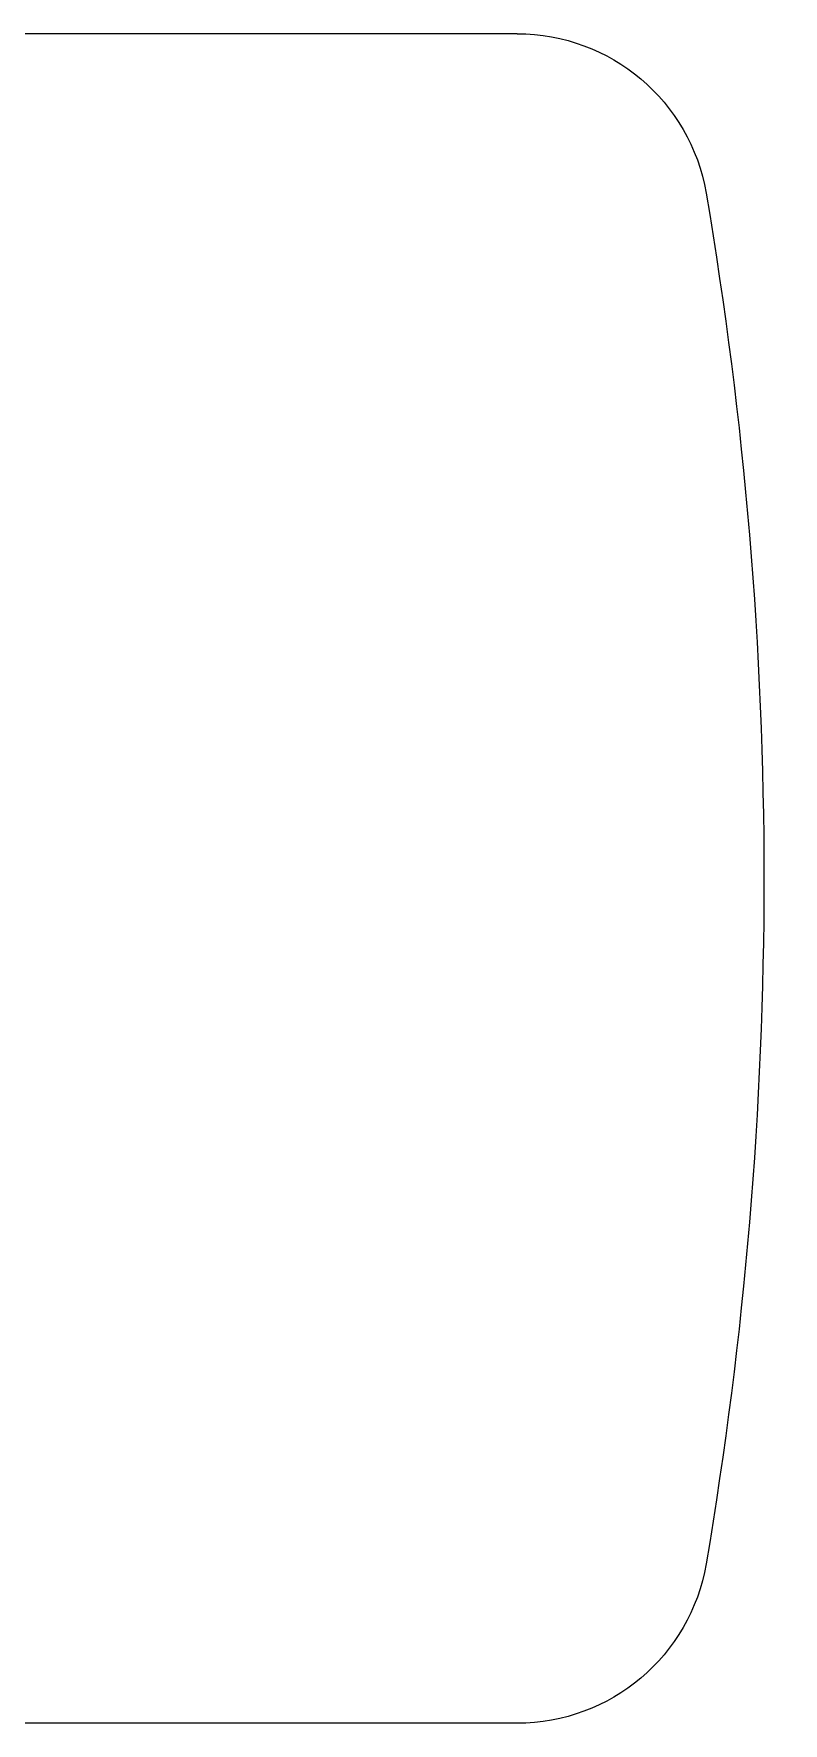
# Model space of a CAD drawing. Header units: metres. Extents: x 75097 to 220762, y -1557923 to -1361206.
# Drawn here: x 192395.8 to 192591.4, y -1456275.1 to -1455834 of the extents above; entities that cross this region are included whole.
import ezdxf

# ---------------------------------------------------------------- set-up
doc = ezdxf.new("R2010")
doc.units = ezdxf.units.M
doc.layers.get('0').update_dxf_attribs({"lineweight": 0})
doc.layers.add('A-100 - Copy$0$Medical Equipment and Furniture', color=8, linetype='Continuous', lineweight=0)

# ---------------------------------------------------------------- blocks, each defined once
blk = doc.blocks.new('A-100 - Copy$0$GF21018-P')
for p, q in [((-0.2207, 0.47563), (-0.2207, 0.0675)), ((0.22049, 0.47563), (0.22049, 0.0675))]:
    blk.add_line(p, q)
for centre, radius, start, end in [((-0.0001, -0.52948), 1.06948, 80.36712, 99.63288), ((-0.1707, 0.47563), 0.05, 99.6329, 180), ((0.17049, 0.47563), 0.05, 0, 80.3671)]:
    blk.add_arc(centre, radius, start, end)
blk = doc.blocks.new('A-100 - Copy')
at = {"layer": 'A-100 - Copy$0$Medical Equipment and Furniture', "xscale": -1000, "yscale": 1000, "zscale": 1000, "rotation": 270}
blk.add_blockref('A-100 - Copy$0$GF21018-P', (192046.33, -1456054.45, 0.01), dxfattribs=at)

msp = doc.modelspace()

# ---------------------------------------------------------------- block references
msp.add_blockref('A-100 - Copy', (0, 0))

doc.saveas('drawing.dxf')
